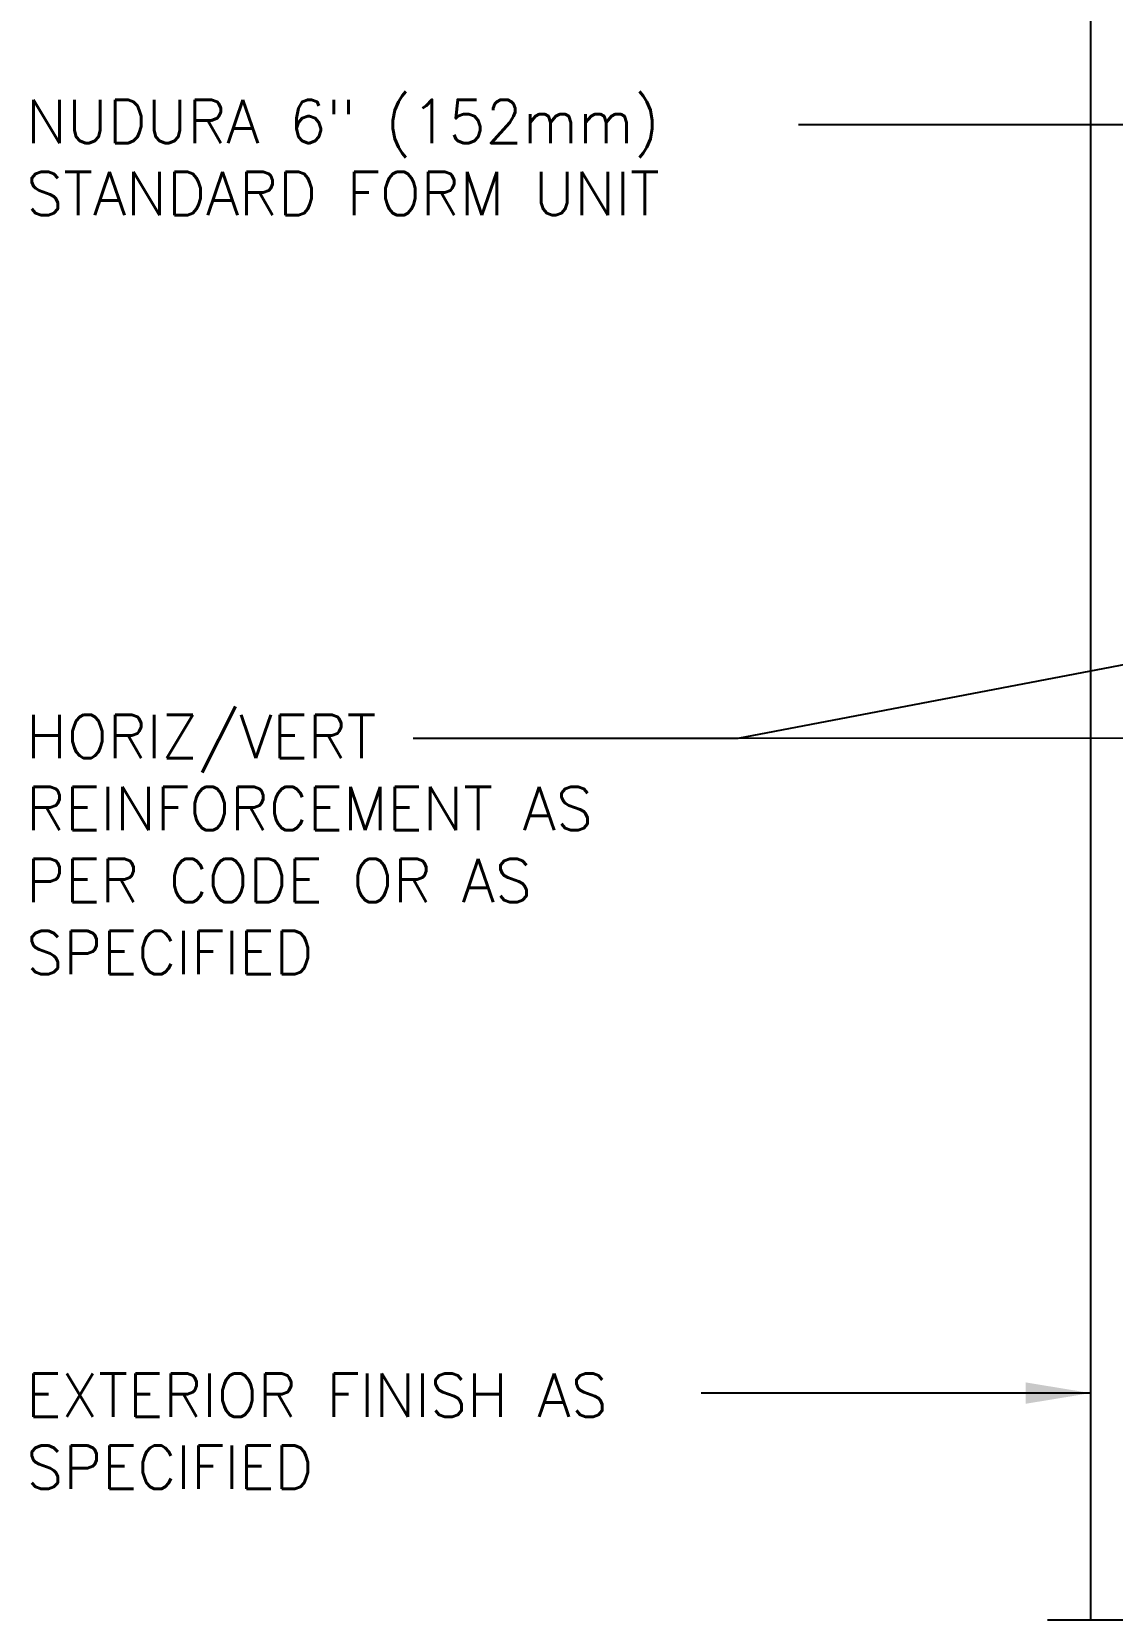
# Model space of a CAD drawing. Header units: inches. Extents: x 118.6 to 165.1, y -18.8 to 53.8.
# Drawn here: x 118.6 to 137.34, y 7.83 to 35.39 of the extents above; entities that cross this region are included whole.
import ezdxf

# ---------------------------------------------------------------- set-up
doc = ezdxf.new("R2010")
doc.units = ezdxf.units.IN
doc.header["$LTSCALE"] = 0.5
doc.header["$MEASUREMENT"] = 0
doc.layers.add('LINE9', color=9, linetype='Continuous')
doc.layers.add('TEXT', color=4, linetype='Continuous')
doc.styles.add('DIM', font='romans.shx', dxfattribs={"width": 0.7})
doc.styles.add('ROMANS', font='romans.shx', dxfattribs={"height": 1.125})
doc.dimstyles.new('ext_12', dxfattribs={"dimscale": 12, "dimtxt": 0.09375, "dimasz": 0.09375, "dimexe": 0.09375, "dimexo": 0.0625, "dimgap": 0.0625, "dimtad": 1, "dimdec": 1, "dimzin": 3, "dimdsep": 46, "dimlunit": 4, "dimtxsty": 'DIM', "dimcen": 0.09, "dimdle": 0.09375, "dimclrt": 4, "dimadec": 0, "dimazin": 0, "dimtfac": 1, "dimtdec": 1, "dimtmove": 2, "dimatfit": 3, "dimfxl": 1, "dimfrac": 2, "dimtolj": 1, "dimtzin": 0, "dimarcsym": 0})

msp = doc.modelspace()

# ---------------------------------------------------------------- linework, layer by layer
at = {"layer": 'LINE9'}
for p, q in [((136.969, 52.828), (136.969, 7.828)), ((142.344, 7.828), (136.219, 7.828))]:
    msp.add_line(p, q, dxfattribs=at)

# ---------------------------------------------------------------- texts
at = {"layer": 'TEXT', "char_height": 0.75, "attachment_point": 4, "style": 'ROMANS'}
for s, insert, width in [('NUDURA 6" (152mm) STANDARD FORM UNIT', (118.499, 33.21), 13.66614), ('HORIZ/VERT REINFORCEMENT AS PER CODE OR AS SPECIFIED', (118.499, 21.288), 11.69947), ('EXTERIOR FINISH AS SPECIFIED', (118.499, 11.107), 12.95744)]:
    msp.add_mtext(s, dxfattribs=dict(at, insert=insert, width=width))

# ---------------------------------------------------------------- leaders
at = {"layer": 'TEXT'}
for points in [[(139.472, 33.773), (131.899, 33.773)], [(143.344, 25.515), (130.849, 23.125), (125.214, 23.125)], [(145.023, 23.139), (125.214, 23.125)], [(136.969, 11.769), (130.209, 11.769)]]:
    msp.add_leader(points, dimstyle='ext_12', override={"dimgap": 0.0625, "dimtad": 0}, dxfattribs=at)

doc.saveas('drawing.dxf')
